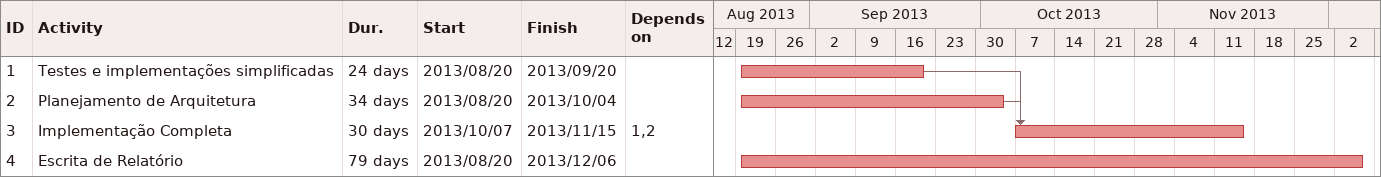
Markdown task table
| ID | Task | Duration | Start | Finish | Predecessors |
|---|---|---|---|---|---|
| 1 | Testes e implementações simplificadas | 24d | 2013-08-20 | 2013-09-20 |  |
| 2 | Planejamento de Arquitetura | 34d | 2013-08-20 | 2013-10-04 |  |
| 3 | Implementação Completa | 30d | 2013-10-07 | 2013-11-15 | 1, 2 |
| 4 | Escrita de Relatório | 79d | 2013-08-20 | 2013-12-06 |  |
